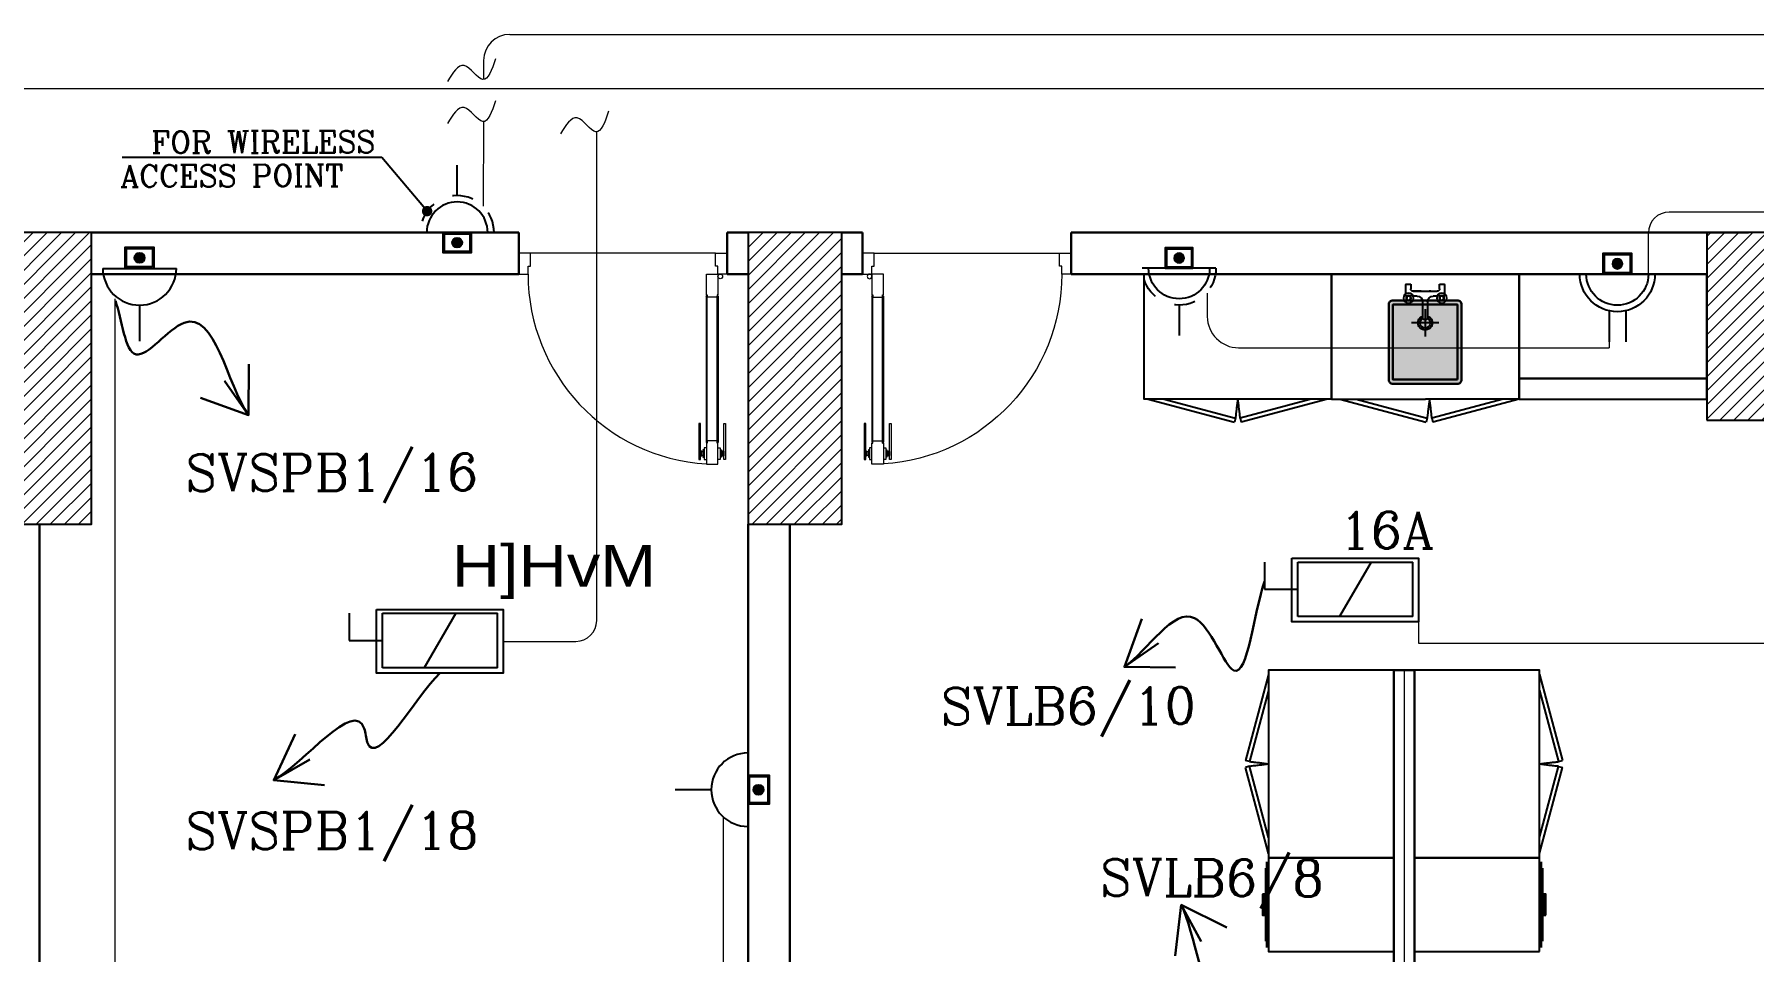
# Model space of a CAD drawing. Extents: x 1315 to 1416, y 473 to 837.
# Drawn here: x 1338.41 to 1346.66, y 584.75 to 589.15 of the extents above; entities that cross this region are included whole.
import ezdxf

# ---------------------------------------------------------------- set-up
doc = ezdxf.new("R2010")
doc.units = 0
doc.header["$MEASUREMENT"] = 0
doc.linetypes.add('ACAD_ISO02W100', pattern=[15, 12, -3])
doc.linetypes.add('DASHED', pattern=[19.05, 12.7, -6.35])
doc.layers.get('0').update_dxf_attribs({"color": 252, "linetype": 'CONTINUOUS', "lineweight": 30})
for name, color, linetype in [('-FUR', 252, 'CONTINUOUS'), ('E-SOCKETS', 6, 'CONTINUOUS'), ('SAN', 252, 'CONTINUOUS'), ('WIRING', 4, 'CONTINUOUS')]:
    doc.layers.add(name, color=color, linetype=linetype)
for name, color, linetype, lineweight in [('Column', 252, 'CONTINUOUS', 25), ('DOOR', 252, 'CONTINUOUS', 9), ('elev', 252, 'CONTINUOUS', 9), ('hatch', 252, 'CONTINUOUS', 9), ('text', 252, 'CONTINUOUS', 15), ('Wall', 252, 'CONTINUOUS', 30), ('WIRRING', 3, 'CONTINUOUS', 5)]:
    doc.layers.add(name, color=color, linetype=linetype, lineweight=lineweight)
doc.styles.add('ARIAL', font='arial.ttf')
doc.styles.add('E80', font='romanc.shx')
doc.styles.add('SOSA2', font='SOSA.shx', dxfattribs={"width": 0.8})
doc.dimstyles.new('DIM-100-IN', dxfattribs={"dimtxt": 0.22, "dimasz": 0.1, "dimexe": 0.15, "dimexo": 0.15, "dimgap": 0, "dimtad": 0, "dimrnd": 0.05, "dimzin": 1, "dimdsep": 46, "dimtxsty": 'ARIAL', "dimblk": 'DOT', "dimcen": 0.2, "dimclrd": 256, "dimclre": 256, "dimclrt": 23, "dimadec": 0, "dimazin": 0, "dimtfac": 1, "dimtmove": 2, "dimatfit": 2, "dimldrblk": 'OPEN90', "dimfxl": 0.15, "dimfxlon": 1, "dimtolj": 1, "dimtzin": 0, "dimlwe": -1, "dimarcsym": 0})
doc.dimstyles.get("Standard").update_dxf_attribs({"dimtxt": 0.12, "dimasz": 0.05, "dimexe": 0.18, "dimexo": 0.0625, "dimgap": 0.09, "dimtad": 0, "dimtih": 1, "dimtoh": 1, "dimzin": 0, "dimdsep": 46, "dimtxsty": 'Standard', "dimblk": 'DOT', "dimcen": 0.09, "dimadec": 0, "dimazin": 0, "dimtfac": 1, "dimtofl": 0, "dimtmove": 0, "dimatfit": 3, "dimldrblk": 'DOT', "dimfxl": 1, "dimtolj": 1, "dimtzin": 0, "dimarcsym": 0})
pattern_1 = [(45, (1560.84348, 264.27996), (-0.0336759605, 0.0336759605), [])]

# ---------------------------------------------------------------- blocks, each defined once
blk = doc.blocks.new('d3')
at = {"layer": 'DOOR'}
for p, q in [((45.6622, -61.5054), (45.6622, -60.8055)), ((45.6672, -60.8055), (45.6672, -61.5054)), ((45.7138, -60.8055), (45.7138, -61.5054)), ((45.7188, -61.5054), (45.7188, -60.8055)), ((45.6738, -61.711), (46.5627, -61.711))]:
    blk.add_line(p, q, dxfattribs=at)
for points in [[(45.6672, -60.8), (45.6672, -60.8111), (45.7138, -60.8111), (45.7138, -60.8), (45.7183, -60.8), (45.7183, -60.7), (45.7183, -60.7), (45.6627, -60.7), (45.6627, -60.8)], [(45.6343, -60.8945), (45.6263, -60.8945), (45.6263, -60.7222), (45.6343, -60.7222)], [(45.6461, -60.74), (45.6396, -60.74), (45.6396, -60.7602), (45.6461, -60.7602)], [(45.7349, -60.74), (45.7414, -60.74), (45.7414, -60.7602), (45.7349, -60.7602)], [(45.7466, -60.8945), (45.7547, -60.8945), (45.7547, -60.7222), (45.7466, -60.7222)], [(45.6672, -61.511), (45.6672, -61.4999), (45.7138, -61.4999), (45.7138, -61.511), (45.7183, -61.511), (45.7183, -61.611), (45.7183, -61.611), (45.6627, -61.611), (45.6627, -61.511)], [(45.6183, -61.711), (45.6183, -61.611), (45.6627, -61.611), (45.6627, -61.6489), (45.6738, -61.6489), (45.6738, -61.711)], [(46.6183, -61.711), (46.6183, -61.611), (46.5737, -61.611), (46.5737, -61.6489), (46.5626, -61.6489), (46.5627, -61.711)]]:
    blk.add_lwpolyline(points, close=True, dxfattribs=at)
for points in [[(45.6343, -60.7403, -1), (45.6396, -60.7403), (45.6396, -60.7403), (45.6396, -60.7599), (45.6396, -60.7599, -1), (45.6343, -60.7599), (45.6343, -60.7599)], [(45.7466, -60.7403, 1), (45.7414, -60.7403), (45.7414, -60.7403), (45.7414, -60.7599), (45.7414, -60.7599, 1), (45.7466, -60.7599), (45.7466, -60.7599)], [(45.6672, -60.8105), (45.6672, -60.8105, -1), (45.6672, -60.8006)], [(45.7138, -60.8105), (45.7138, -60.8105, 1), (45.7138, -60.8006)], [(45.6672, -61.5005), (45.6672, -61.5005, 1), (45.6672, -61.5104)], [(45.7138, -61.5005), (45.7138, -61.5005, -1), (45.7138, -61.5104)]]:
    blk.add_lwpolyline(points, format="xyb", close=True, dxfattribs=at)
for points in [[(45.6516, -60.7674), (45.6461, -60.7674), (45.6461, -60.7329), (45.6516, -60.7329)], [(45.6627, -60.7778), (45.6516, -60.7778), (45.6516, -60.7222), (45.6627, -60.7222)], [(45.7183, -60.7778), (45.7294, -60.7778), (45.7294, -60.7222), (45.7183, -60.7222)], [(45.7294, -60.7674), (45.7349, -60.7674), (45.7349, -60.7329), (45.7294, -60.7329)]]:
    blk.add_lwpolyline(points, dxfattribs=at)
blk.add_circle((45.6516, -61.5999), 0.0111, dxfattribs=at)
blk.add_arc((45.6609, -61.611), 0.9128, 360, 86.39768, dxfattribs=at)
blk = doc.blocks.new('YY5Y5')
at = {"layer": 'SAN', "color": 1}
for p, q in [((433.83, 542.04), (433.83, 538.56)), ((435.73, 542.41), (434.2, 542.41)), ((435.73, 540.55), (435.73, 542.41)), ((446.18, 539.55), (436.73, 539.55)), ((443.04, 539.55), (446.16, 539.55)), ((447.16, 542.41), (447.16, 540.55)), ((448.69, 542.41), (447.16, 542.41)), ((449.07, 538.56), (449.07, 542.04)), ((434.16, 537.56), (433.7, 538.02)), ((434.16, 536.15), (433.7, 535.69)), ((435.58, 537.56), (436.04, 538.02)), ((435.58, 536.15), (436.04, 535.69)), ((436.72, 537.65), (438.25, 537.65)), ((440.5, 535.4), (440.5, 528.74)), ((442.4, 528.74), (442.4, 535.4)), ((444.65, 537.65), (446.18, 537.65)), ((447.32, 537.56), (446.86, 538.02)), ((447.32, 536.15), (446.86, 535.69)), ((448.74, 537.56), (449.2, 538.02)), ((448.74, 536.15), (449.2, 535.69)), ((440.87, 528.36), (442.03, 528.36))]:
    blk.add_line(p, q, dxfattribs=at)
at = {"layer": 'SAN', "color": 1, "linetype": 'Continuous'}
blk.add_line((439.23, 539.55), (439.86, 539.55), dxfattribs=at)
at = {"layer": 'SAN', "color": 2, "linetype": 'DASHED'}
for points in [[(441.45, 532.42), (441.45, 521.63)], [(436.06, 527.03), (446.84, 527.03)]]:
    blk.add_lwpolyline(points, dxfattribs=at)
at = {"layer": 'SAN', "color": 1}
for centre, radius in [((434.87, 536.85), 2), ((448.03, 536.85), 2), ((434.87, 536.85), 1), ((434.87, 536.85), 0.8), ((448.03, 536.85), 1), ((448.03, 536.85), 0.8)]:
    blk.add_circle(centre, radius, dxfattribs=at)
for centre, radius, start, end in [((434.2, 542.04), 0.375, 90, 180), ((436.73, 540.55), 1, 180, 270), ((446.16, 540.55), 1, 270, 0), ((448.69, 542.04), 0.375, 0, 90), ((438.25, 535.4), 2.25, 0, 90), ((444.65, 535.4), 2.25, 90, 180), ((441.45, 527.03), 2.86, 109.43194, 70.56806), ((441.45, 527.03), 2.08, 117.27647, 62.72353), ((440.87, 528.74), 0.375, 180, 270), ((442.03, 528.74), 0.375, 270, 360)]:
    blk.add_arc(centre, radius, start, end, dxfattribs=at)
blk = doc.blocks.new('fd')
at = {"layer": '-FUR'}
h = blk.add_hatch(color=254, dxfattribs=at)
h.paths.add_polyline_path([(1322.6636, 576.6994), (1322.3536, 576.6994), (1322.3536, 577.0594), (1322.6636, 577.0594)], flags=16)
edge = h.paths.add_edge_path()
edge.add_line((1322.6636, 576.6794), (1322.3536, 576.6794))
edge.add_arc((1322.3536, 576.6994), 0.02, 180, 270, ccw=False)
edge.add_line((1322.3336, 576.6994), (1322.3336, 577.0594))
edge.add_arc((1322.3536, 577.0594), 0.02, 90, 180, ccw=False)
edge.add_line((1322.3536, 577.0794), (1322.6636, 577.0794))
edge.add_arc((1322.6636, 577.0594), 0.02, 0, 90, ccw=False)
edge.add_line((1322.6836, 577.0594), (1322.6836, 576.6994))
edge.add_arc((1322.6636, 576.6994), 0.02, -90, 0, ccw=False)
blk.add_hatch(color=253, dxfattribs=at).paths.add_polyline_path([(1322.6636, 577.0594), (1322.6636, 576.6994), (1322.3536, 576.6994), (1322.3536, 577.0594)])
h = blk.add_hatch(color=251, dxfattribs=at)
h.paths.add_polyline_path([(1322.6337, 577.0294), (1322.6636, 577.0594), (1322.6636, 576.6994), (1322.6336, 576.7294)])
h.paths.add_polyline_path([(1322.6336, 576.7294), (1322.6636, 576.6994), (1322.3536, 576.6994), (1322.3836, 576.7294)])
h = blk.add_hatch(color=252, dxfattribs=at)
h.paths.add_polyline_path([(1322.3836, 577.0294), (1322.3536, 577.0594), (1322.6636, 577.0594), (1322.6337, 577.0294)])
h.paths.add_polyline_path([(1322.3836, 576.7294), (1322.3536, 576.6994), (1322.3536, 577.0594), (1322.3836, 577.0294)])
for p, q in [((1322.4784, 577.2056), (1322.0597, 577.2056)), ((1322.4784, 577.2056), (1322.9597, 577.2056)), ((1322.0597, 576.6056), (1322.5097, 576.6056)), ((1322.9597, 576.6056), (1322.5097, 576.6056))]:
    blk.add_line(p, q, dxfattribs=at)
at = {"layer": '-FUR', "linetype": 'ACAD_ISO02W100'}
for p, q in [((1322.0597, 577.2056), (1322.5097, 577.2056)), ((1322.9597, 577.2056), (1322.5097, 577.2056)), ((1322.0997, 576.6056), (1322.5133, 576.4948)), ((1322.177, 576.6056), (1322.5185, 576.5141)), ((1322.8824, 576.6056), (1322.541, 576.5141)), ((1322.9597, 576.6056), (1322.5462, 576.4948)), ((1322.5185, 576.5141), (1322.5133, 576.4948)), ((1322.541, 576.5141), (1322.5462, 576.4948))]:
    blk.add_line(p, q, dxfattribs=at)
for centre, start, end in [((1324.045, 576.3727), 171.26112, 174.70691), ((1321.0144, 576.3727), 5.29309, 8.73888)]:
    blk.add_arc(centre, 1.5331, start, end, dxfattribs=at)
for p, q in [((1322.0597, 577.2056), (1322.0597, 576.6056)), ((1322.9597, 577.2056), (1322.9597, 576.6056))]:
    blk.add_line(p, q)
blk.add_lwpolyline([(1322.6636, 576.6794), (1322.3536, 576.6794, -0.414214), (1322.3336, 576.6994), (1322.3336, 577.0594, -0.414214), (1322.3536, 577.0794), (1322.6636, 577.0794, -0.414214), (1322.6836, 577.0594), (1322.6836, 576.6994, -0.414214)], format="xyb", close=True)
blk.add_lwpolyline([(1322.6636, 576.6794), (1322.3536, 576.6794, -0.414214), (1322.3336, 576.6994), (1322.3336, 577.0594, -0.414214), (1322.3536, 577.0794), (1322.6636, 577.0794, -0.414214), (1322.6836, 577.0594), (1322.6836, 576.6994, -0.414214)], format="xyb", close=True)
blk.add_lwpolyline([(1322.6636, 576.6994), (1322.3536, 576.6994), (1322.3536, 577.0594), (1322.6636, 577.0594)], close=True)
at = {"extrusion": (0, 0, -1), "xscale": 0.0121000000000322, "yscale": 0.0121000000000322, "zscale": -0.0121}
blk.add_blockref('YY5Y5', (-1327.8502, 570.5947), dxfattribs=at)
blk = doc.blocks.new('juy')
blk.add_line((1322.9597, 577.2056), (1322.9597, 576.6056))
blk.add_blockref('fd', (0, 0))
blk = doc.blocks.new('5')
at = {"layer": '-FUR', "linetype": 'ACAD_ISO02W100'}
for p, q in [((41999.7885, -66320.4478), (42000.6885, -66320.4478)), ((41999.8085, -66321.0478), (42000.2221, -66321.1587)), ((41999.8858, -66321.0478), (42000.2273, -66321.1393)), ((42000.5913, -66321.0478), (42000.2498, -66321.1393)), ((42000.6685, -66321.0478), (42000.255, -66321.1587)), ((42000.2273, -66321.1393), (42000.2221, -66321.1587)), ((42000.2498, -66321.1393), (42000.255, -66321.1587))]:
    blk.add_line(p, q, dxfattribs=at)
at = {"layer": '-FUR'}
blk.add_lwpolyline([(41999.7885, -66320.4478), (42000.6885, -66320.4478), (42000.6885, -66321.0478), (41999.7885, -66321.0478)], close=True, dxfattribs=at)
at = {"layer": '-FUR', "linetype": 'ACAD_ISO02W100'}
for centre, start, end in [((42001.7538, -66321.2808), 171.26112, 174.70691), ((41998.7233, -66321.2808), 5.29309, 8.73888)]:
    blk.add_arc(centre, 1.5331, start, end, dxfattribs=at)
blk = doc.blocks.new('ba7es')
at = {"layer": '-FUR', "linetype": 'ACAD_ISO02W100'}
blk.add_line((1323.8895, 576.6578), (1322.9895, 576.6578), dxfattribs=at)
for p, q in [((1323.8895, 577.2578), (1322.9895, 577.2578)), ((1322.9895, 577.2578), (1322.9895, 576.6578)), ((1323.8895, 576.6578), (1323.8895, 577.2578)), ((1322.9895, 576.6578), (1322.9895, 576.7578)), ((1322.9895, 576.7578), (1323.8895, 576.7578))]:
    blk.add_line(p, q)
blk = doc.blocks.new('3')
at = {"layer": '-FUR', "linetype": 'ACAD_ISO02W100'}
blk.add_line((41990.0194, -66320.4802), (41990.4694, -66320.4802), dxfattribs=at)
at = {"layer": '-FUR'}
for p, q in [((41990.0394, -66321.0902), (41990.4494, -66321.0902)), ((41990.0694, -66321.0952), (41990.4194, -66321.0952))]:
    blk.add_line(p, q, dxfattribs=at)
blk.add_lwpolyline([(41990.0194, -66321.0802), (41990.4694, -66321.0802), (41990.4694, -66320.4802), (41990.0194, -66320.4802)], close=True, dxfattribs=at)
at = {"layer": '-FUR', "color": 1}
blk.add_lwpolyline([(41990.1944, -66321.1102), (41990.2944, -66321.1102), (41990.2944, -66321.1002), (41990.1944, -66321.1002)], close=True, dxfattribs=at)
blk = doc.blocks.new('LAB 2')
at = {"color": 251}
for p, q in [((994.5461, 451.9968), (994.6461, 451.9968)), ((994.5461, 451.9968), (994.5461, 447.3948)), ((994.6461, 447.3952), (994.6461, 451.9968))]:
    blk.add_line(p, q, dxfattribs=at)
at = {"layer": 'elev', "color": 251, "linetype": 'Continuous'}
for p, q in [((994.0361, 451.9968), (995.1561, 451.9968)), ((994.5961, 451.9968), (994.5961, 446.3787))]:
    blk.add_line(p, q, dxfattribs=at)
at = {"color": 251}
blk.add_blockref('juy', (-327.8115, -123.3088), dxfattribs=at)
at = {"color": 251, "xscale": -1}
blk.add_blockref('ba7es', (2319.0377, -123.361), dxfattribs=at)
at = {"layer": 'Wall', "color": 251, "lineweight": 20}
blk.add_blockref('5', (-41006.4403, 66774.3446), dxfattribs=at)
at = {"layer": 'Wall', "color": 251, "lineweight": 20, "xscale": -1}
for p, rotation in [((67314.9939, -41548.6917), 270), ((-65325.8018, 42451.7853), 90)]:
    blk.add_blockref('5', p, dxfattribs=dict(at, rotation=rotation))
at = {"layer": 'Wall', "color": 251, "lineweight": 20}
for p, rotation in [((67315.0263, 42441.1162), 270), ((-65325.8341, -41539.3726), 90)]:
    blk.add_blockref('3', p, dxfattribs=dict(at, rotation=rotation))
blk = doc.blocks.new('220v outlet')
at = {"layer": 'E-SOCKETS'}
blk.add_hatch(color=2, dxfattribs=at).paths.add_polyline_path([(100.561, -42.975, 1), (100.464, -42.975, 1)])
at = {"layer": 'E-SOCKETS', "color": 2}
for p, q in [((100.512, -42.52), (100.512, -42.175)), ((100.866, -42.874), (100.159, -42.874)), ((100.866, -42.874), (100.159, -42.874))]:
    blk.add_line(p, q, dxfattribs=at)
for points in [[(100.374, -42.874), (100.651, -42.874), (100.651, -43.077), (100.374, -43.077)], [(100.387, -42.887), (100.638, -42.887), (100.638, -43.063), (100.387, -43.063)]]:
    blk.add_lwpolyline(points, close=True, dxfattribs=at)
blk.add_circle((100.512, -42.975), 0.0484, dxfattribs=at)
blk.add_arc((100.512, -42.874), 0.353, 0, 180, dxfattribs=at)
blk = doc.blocks.new('_Dot')
at = {"color": 0, "linetype": 'ByBlock', "lineweight": -2}
blk.add_line((-0.5, 0), (-1, 0), dxfattribs=at)
at = {"color": 0, "linetype": 'ByBlock', "const_width": 0.5}
blk.add_lwpolyline([(-0.25, 0, 1), (0.25, 0, 1)], format="xyb", close=True, dxfattribs=at)
blk = doc.blocks.new('220v wp')
at = {"layer": 'E-SOCKETS'}
blk.add_hatch(color=2, dxfattribs=at).paths.add_polyline_path([(384917, 119867, 1), (384851, 119867, 1)])
at = {"layer": 'E-SOCKETS', "color": 2}
for p, q in [((384884, 120186), (384884, 120393)), ((385134, 119936), (384634, 119936)), ((385126, 119936), (384642, 119936))]:
    blk.add_line(p, q, dxfattribs=at)
for points in [[(384789, 119936), (384978, 119936), (384978, 119798), (384789, 119798)], [(384798, 119927), (384969, 119927), (384969, 119807), (384798, 119807)]]:
    blk.add_lwpolyline(points, close=True, dxfattribs=at)
blk.add_circle((384884, 119867), 33.1, dxfattribs=at)
at = {"layer": 'E-SOCKETS', "color": 7, "linetype": 'DASHED'}
blk.add_arc((384884, 119936), 250, 0, 180, dxfattribs=at)
at = {"layer": 'E-SOCKETS', "color": 2}
blk.add_arc((384884, 119936), 207, 0, 180, dxfattribs=at)
blk = doc.blocks.new('LOAD BREAK SWITCH IP')
at = {"layer": 'E-SOCKETS', "color": 6}
for p, q in [((1958.3192, -128.1367), (1958.3192, -128.2674)), ((1958.4787, -128.1367), (1959.0313, -128.1367)), ((1958.4787, -128.3981), (1958.4787, -128.1367)), ((1959.0313, -128.3981), (1959.0313, -128.1367)), ((1958.3192, -128.2674), (1958.4787, -128.2674)), ((1959.0313, -128.3981), (1958.4787, -128.3981))]:
    blk.add_line(p, q, dxfattribs=at)
at = {"layer": 'E-SOCKETS', "color": 3}
blk.add_line((1958.8305, -128.1367), (1958.6795, -128.3981), dxfattribs=at)
at = {"layer": 'E-SOCKETS', "color": 7}
blk.add_lwpolyline([(1958.4509, -128.118), (1959.0586, -128.118), (1959.0586, -128.4243), (1958.4509, -128.4243)], close=True, dxfattribs=at)
blk = doc.blocks.new('DOPLEX SOCKET WP')
at = {"layer": 'E-SOCKETS'}
blk.add_hatch(color=2, dxfattribs=at).paths.add_polyline_path([(48.2533, -124.2906, -1), (48.301, -124.2906, -1)])
at = {"layer": 'E-SOCKETS', "color": 2}
for p, q in [((48.2373, -124.0647), (48.2373, -123.9156)), ((48.3173, -124.0647), (48.3173, -123.9156)), ((48.0968, -124.2406), (48.4575, -124.2406)), ((48.1027, -124.2406), (48.4515, -124.2406))]:
    blk.add_line(p, q, dxfattribs=at)
for points in [[(48.3454, -124.2406), (48.2089, -124.2406), (48.2089, -124.3406), (48.3454, -124.3406)], [(48.3388, -124.2471), (48.2154, -124.2471), (48.2154, -124.3341), (48.3388, -124.3341)]]:
    blk.add_lwpolyline(points, close=True, dxfattribs=at)
blk.add_circle((48.2771, -124.2906), 0.0239, dxfattribs=at)
at = {"layer": 'E-SOCKETS', "color": 7, "linetype": 'DASHED'}
blk.add_arc((48.2771, -124.2406), 0.1804, 0, 180, dxfattribs=at)
at = {"layer": 'E-SOCKETS', "color": 2}
blk.add_arc((48.2771, -124.2406), 0.1491, 0, 180, dxfattribs=at)

msp = doc.modelspace()

# ---------------------------------------------------------------- hatches: boundary and pattern name
at = {"layer": 'hatch'}
h = msp.add_hatch(dxfattribs=at)
h.set_pattern_fill('ANSI31', color=256, scale=0.015, style=0)
h.set_pattern_definition(pattern_1)
h.paths.add_polyline_path([(1338.2363, 586.802), (1338.6863, 586.802), (1338.6863, 588.202), (1338.2363, 588.202)])
h = msp.add_hatch(dxfattribs=at)
h.set_pattern_fill('ANSI31', color=256, scale=0.015, style=0)
h.set_pattern_definition(pattern_1)
h.paths.add_polyline_path([(1341.8363, 586.802), (1342.2863, 586.802), (1342.2863, 588.202), (1341.8363, 588.202)])
h = msp.add_hatch(dxfattribs=at)
h.set_pattern_fill('ANSI31', color=256, scale=0.015, style=0)
h.set_pattern_definition([(45, (1573.86848, 265.07996), (-0.0336759605, 0.0336759605), [])])
h.paths.add_polyline_path([(1346.4363, 587.302), (1347.3363, 587.302), (1347.3363, 588.202), (1346.4363, 588.202)])

# ---------------------------------------------------------------- linework, layer by layer
at = {"layer": 'Column'}
for points in [[(1338.2363, 586.802), (1338.6863, 586.802), (1338.6863, 588.202), (1338.2363, 588.202)], [(1341.8363, 586.802), (1342.2863, 586.802), (1342.2863, 588.202), (1341.8363, 588.202)], [(1346.4363, 587.302), (1347.3363, 587.302), (1347.3363, 588.202), (1346.4363, 588.202)]]:
    msp.add_lwpolyline(points, close=True, dxfattribs=at)
at = {"layer": 'Wall', "linetype": 'Continuous'}
for p, q in [((1338.6863, 588.202), (1340.7363, 588.202)), ((1340.7363, 588.002), (1340.7363, 588.202)), ((1341.7363, 588.202), (1341.8363, 588.202)), ((1341.7363, 588.002), (1341.7363, 588.202)), ((1342.3863, 588.202), (1342.2863, 588.202)), ((1342.3863, 588.002), (1342.3863, 588.202)), ((1346.6363, 588.202), (1343.3863, 588.202)), ((1343.3863, 588.002), (1343.3863, 588.202)), ((1338.6863, 588.002), (1340.7363, 588.002)), ((1341.7363, 588.002), (1341.8363, 588.002)), ((1342.3863, 588.002), (1342.2863, 588.002)), ((1346.4363, 588.002), (1343.3863, 588.002))]:
    msp.add_line(p, q, dxfattribs=at)
for points in [[(1338.4363, 586.802), (1338.4363, 583.752)], [(1341.8363, 586.802), (1341.8363, 583.752)], [(1342.0363, 586.802), (1342.0363, 582.752)]]:
    msp.add_lwpolyline(points, dxfattribs=at)
at = {"layer": 'WIRRING', "linetype": 'Continuous'}
for p, q in [((1340.6927, 589.1519), (1362.91, 589.1519)), ((1335.3797, 588.892), (1349.278, 588.892)), ((1338.7987, 587.8833), (1338.7987, 584.1072)), ((1344.04, 587.9102), (1344.04, 587.7987)), ((1344.19, 587.6487), (1345.9677, 587.6487)), ((1345.054, 586.3613), (1345.054, 586.2319)), ((1345.054, 586.2319), (1349.0238, 586.2319)), ((1341.7164, 585.3949), (1341.7164, 584.0972))]:
    msp.add_line(p, q, dxfattribs=at)
at = {"layer": 'WIRRING'}
for p, q in [((1340.5677, 589.0269), (1340.5674, 588.9354)), ((1340.5668, 588.7336), (1340.5655, 588.3272)), ((1345.9677, 587.6771), (1345.9677, 587.6487))]:
    msp.add_line(p, q, dxfattribs=at)
at = {"layer": 'WIRRING', "color": 3}
for p, q in [((1341.11, 586.3403), (1341.11, 588.6844)), ((1347.7419, 588.2997), (1346.2566, 588.2997)), ((1346.1566, 588.002), (1346.1566, 588.1997)), ((1340.6619, 586.2403), (1341.01, 586.2403))]:
    msp.add_line(p, q, dxfattribs=at)
at = {"layer": 'WIRRING', "linetype": 'Continuous'}
for centre, radius, start, end in [((1340.6927, 589.0269), 0.125, 90, 180), ((1344.19, 587.7987), 0.15, 180, 270)]:
    msp.add_arc(centre, radius, start, end, dxfattribs=at)
at = {"layer": 'WIRRING', "color": 3}
for centre, start, end in [((1346.2566, 588.1997), 90, 180), ((1341.01, 586.3403), 270, 0)]:
    msp.add_arc(centre, 0.1, start, end, dxfattribs=at)
at = {"layer": 'WIRRING', "linetype": 'Continuous'}
for points in [[(1340.6239, 589.0343), (1340.5634, 588.9357), (1340.4742, 589.0025), (1340.3947, 588.9264)], [(1340.6239, 588.8325), (1340.5634, 588.7339), (1340.4742, 588.8007), (1340.3947, 588.7246)], [(1341.1665, 588.7833), (1341.1059, 588.6846), (1341.0167, 588.7515), (1340.9372, 588.6754)]]:
    msp.add_spline(points, degree=3, dxfattribs=at)

# ---------------------------------------------------------------- block references
at = {"linetype": 'Continuous', "rotation": 180}
msp.add_blockref('d3', (1387.3546, 526.3911), dxfattribs=at)
at = {"linetype": 'Continuous', "xscale": -1, "rotation": 180}
msp.add_blockref('d3', (1296.768, 526.3911), dxfattribs=at)
at = {"color": 3}
msp.add_blockref('LAB 2', (350.3881, 134.1052), dxfattribs=at)
at = {"layer": 'E-SOCKETS', "xscale": 0.0007069318784261, "yscale": 0.0007069318784261, "zscale": 0.0007069318784261}
msp.add_blockref('220v wp', (1068.354, 503.4152), dxfattribs=at)
at = {"layer": 'E-SOCKETS', "xscale": -0.0007069318784261, "yscale": 0.0007069318781987, "zscale": 0.0007069318782705, "rotation": 180}
msp.add_blockref('220v wp', (1071.8181, 672.8167), dxfattribs=at)
at = {"layer": 'WIRRING', "color": 3, "linetype": 'Continuous', "xscale": 0.5, "yscale": 0.5, "zscale": 0.5}
for p, rotation in [((1389.1728, 566.5927), 180), ((1320.3993, 535.2726), 90)]:
    msp.add_blockref('220v outlet', p, dxfattribs=dict(at, rotation=rotation))
at = {"layer": 'WIRRING', "linetype": 'Continuous', "xscale": -1, "rotation": 180}
msp.add_blockref('DOPLEX SOCKET WP', (1297.7304, 463.7614), dxfattribs=at)
at = {"layer": 'WIRRING', "linetype": 'Continuous'}
for p in [(-614.0046, 714.7576), (-618.3967, 714.5115)]:
    msp.add_blockref('LOAD BREAK SWITCH IP', p, dxfattribs=at)

# ---------------------------------------------------------------- texts
at = {"layer": 'text', "style": 'SOSA2', "width": 1.2}
msp.add_text('H]HvM', height=0.2, dxfattribs=at).set_placement((1340.4143, 586.5031))
at = {"layer": 'WIRING', "color": 7, "extrusion": (5.9614e-05, -0.021173, 0.999776), "style": 'E80'}
for s, height, p in [('FOR WIRELESS', 0.10584, (1340.625, 584.6776, -12.4025)), ('ACCESS POINT', 0.10584, (1340.4756, 584.5162, -12.3911)), ('16A', 0.1764, (1346.3202, 582.7657, -12.3419)), ('SVLB6/10', 0.1764, (1344.4056, 581.9273, -12.3337))]:
    msp.add_text(s, height=height, dxfattribs=at).set_placement(p)
at = {"layer": 'WIRING', "color": 1, "extrusion": (5.9614e-05, -0.021173, 0.999776), "style": 'E80'}
for s, p in [('SVSPB1/16', (1340.7846, 583.0574, -12.3481)), ('SVSPB1/18', (1340.7798, 581.3394, -12.3117))]:
    msp.add_text(s, height=0.1764, dxfattribs=at).set_placement(p)
at = {"layer": 'WIRING', "color": 7, "extrusion": (-5.9614e-05, -0.021173, 0.999776), "style": 'E80'}
msp.add_text('SVLB6/8', height=0.1764, rotation=360, dxfattribs=at).set_placement((1341.8726, 588.6678, -12.4669))

# ---------------------------------------------------------------- leaders
at = {"layer": 'WIRRING', "color": 3}
msp.add_leader([(1340.2964, 588.3041), (1340.079, 588.5606), (1338.8334, 588.5606)], dimstyle='Standard', override={"dimgap": 0.09, "dimtad": 0, "dimfxl": 0.15, "dimfxlon": 1}, dxfattribs=at)
at = {"layer": 'WIRRING', "color": 6, "linetype": 'ByBlock', "path_type": 1}
for points in [[(1339.4395, 587.3256, -0.075), (1339.1301, 587.7687, -0.075), (1338.8996, 587.617, -0.075), (1338.8008, 587.8732, -0.075)], [(1343.6421, 586.1173), (1343.979, 586.3521), (1344.1671, 586.1012), (1344.3142, 586.5277)], [(1339.5602, 585.5737), (1339.9949, 585.8221), (1340.0094, 585.7568), (1340.3581, 586.0872)], [(1343.9146, 584.9756), (1344.1322, 584.5744), (1344.1944, 584.5988), (1344.3342, 584.4481)]]:
    msp.add_leader(points, dimstyle='DIM-100-IN', override={"dimasz": 0.2, "dimgap": 0.1, "dimtad": 0, "dimfxl": 1.25, "dimfxlon": 1}, dxfattribs=at)

doc.saveas('drawing.dxf')
